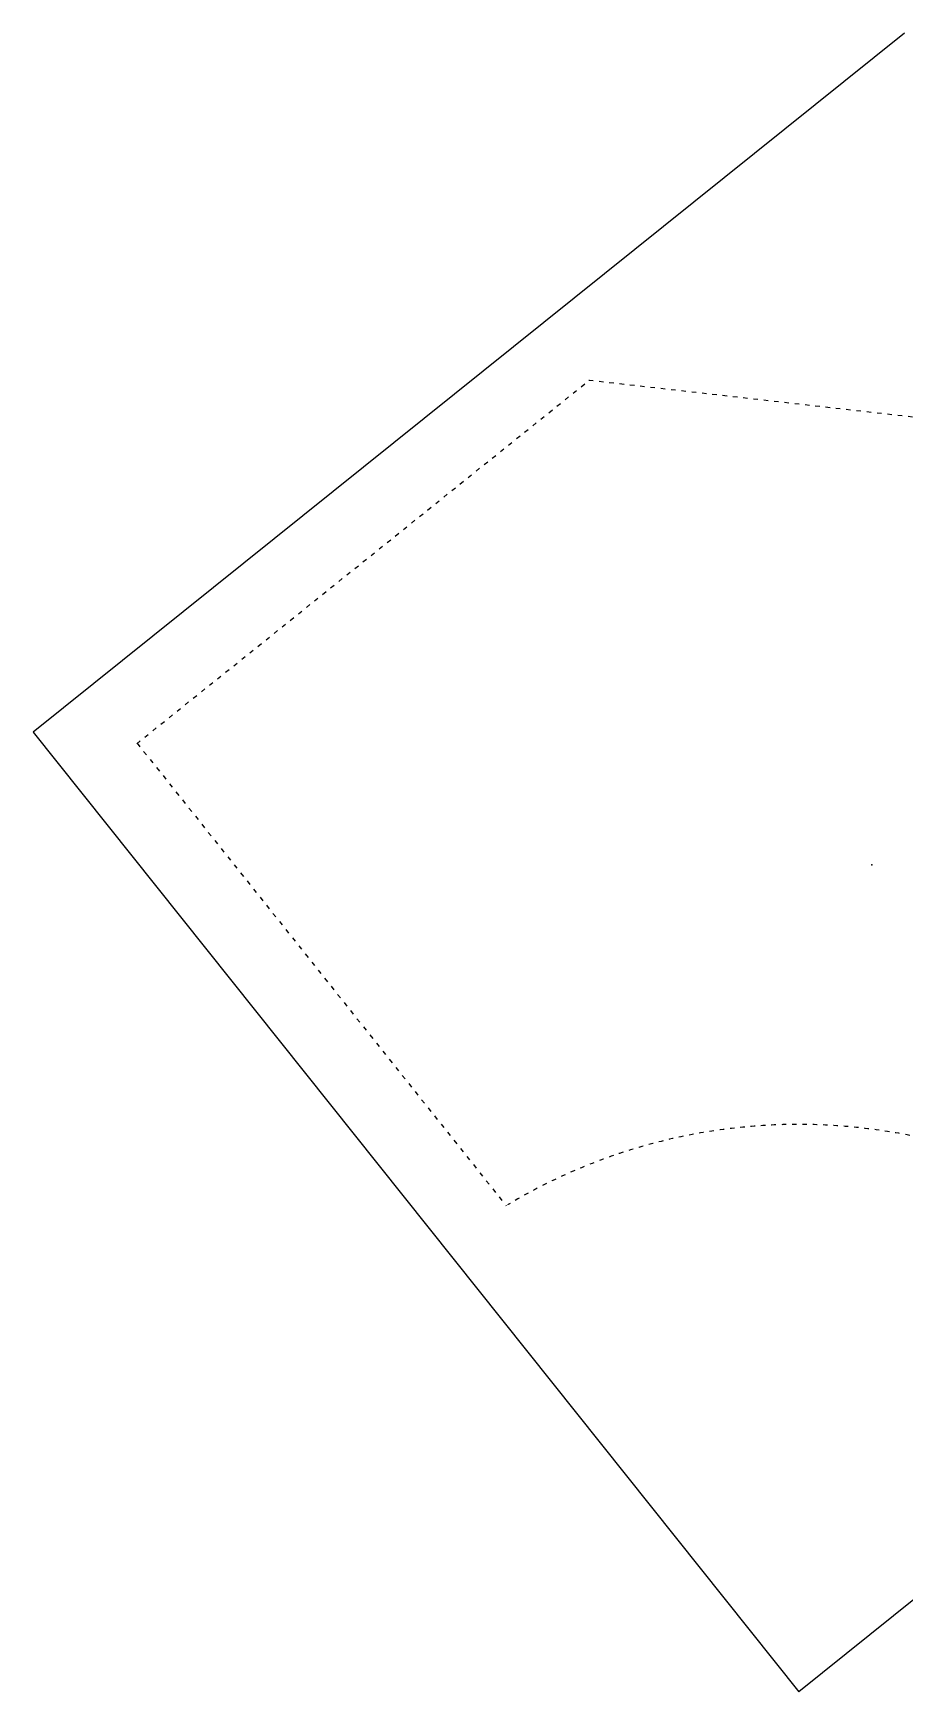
# Model space of a CAD drawing. Extents: x -92740 to -63661, y -15771 to -4391.
# Drawn here: x -78514 to -77101, y -11363 to -8675 of the extents above; entities that cross this region are included whole.
import ezdxf

# ---------------------------------------------------------------- set-up
doc = ezdxf.new("R2010")
doc.units = 0
doc.header["$MEASUREMENT"] = 0
doc.linetypes.add('Dashed', pattern=[1, 0.3, -0.4, 0.3])
for name, color, linetype in [('EXWINDOW', 5, 'Continuous'), ('PROPERTY LINES', 1, 'Continuous'), ('SETBACKS', 13, 'Continuous')]:
    doc.layers.add(name, color=color, linetype=linetype)
doc.linetypes.add('PROPLINE', pattern='A,0,-1,[5,NGUYEN AD.shx,S=0.003774,R=0,X=-1,Y=0],0', length=1)

msp = doc.modelspace()

# ---------------------------------------------------------------- linework, layer by layer
at = {"layer": 'EXWINDOW', "color": 5, "linetype": 'Continuous', "ltscale": 12}
msp.add_point((-77154.9, -10022.7), dxfattribs=at)
at = {"layer": 'PROPERTY LINES', "color": 6, "linetype": 'PROPLINE', "ltscale": 240}
for p, q in [((-77101.6, -8674.8), (-78514.1, -9807.7)), ((-78514.1, -9807.7), (-77273.2, -11362.9)), ((-75861.2, -10229.4), (-77273.2, -11362.9))]:
    msp.add_line(p, q, dxfattribs=at)
at = {"layer": 'SETBACKS', "color": 5, "linetype": 'Dashed', "ltscale": 24}
for p, q in [((-78346.3, -9826.3), (-77612.4, -9237.1)), ((-77613.6, -9237), (-76728.4, -9337.2)), ((-78345.5, -9825.6), (-77747.2, -10575.4))]:
    msp.add_line(p, q, dxfattribs=at)
msp.add_arc((-77273.2, -11362.9), 919.5, 46.2636, 120.8925, dxfattribs=at)

doc.saveas('drawing.dxf')
